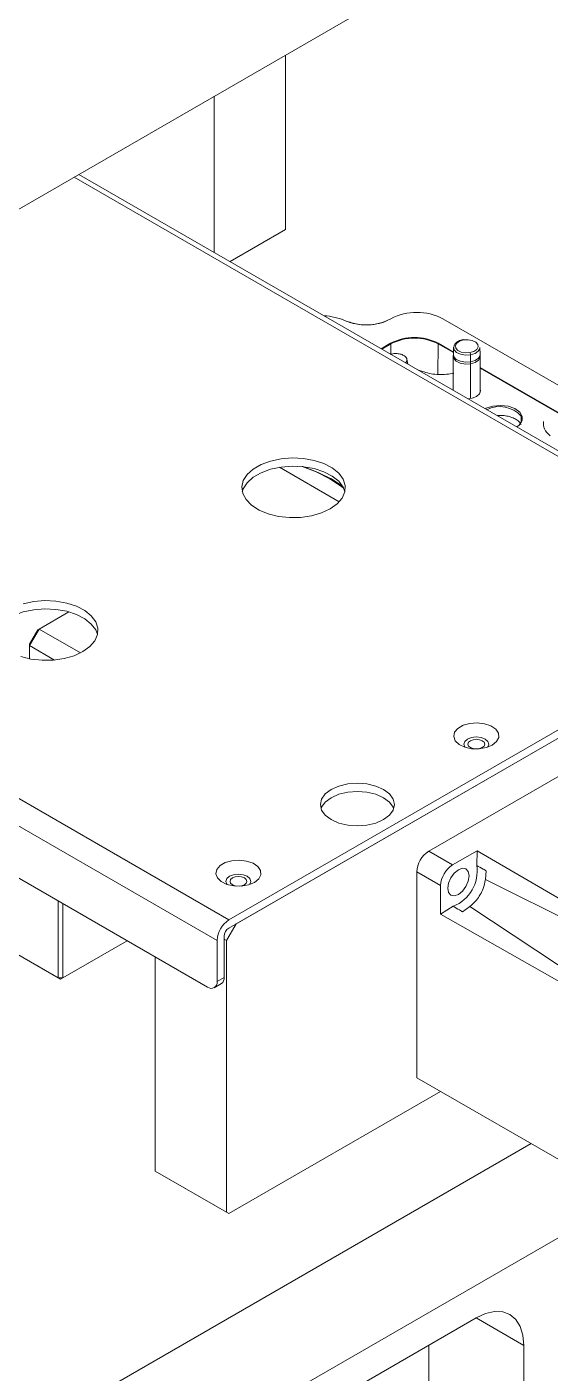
# Model space of a CAD drawing. Header units: millimetres. Extents: x 169 to 14583, y -399 to 10804.
# Drawn here: x 3644.2 to 3722, y 7765.7 to 7965.9 of the extents above; entities that cross this region are included whole.
import ezdxf

# ---------------------------------------------------------------- set-up
doc = ezdxf.new("R2010")
doc.units = ezdxf.units.MM
doc.header["$LTSCALE"] = 35

msp = doc.modelspace()

# ---------------------------------------------------------------- linework, layer by layer
at = {"color": 7, "linetype": 'Continuous', "lineweight": 18}
for p, q in [((3538.823, 7878.662), (3845, 8055.415)), ((3682.655, 7935.759), (3682.655, 7961.695)), ((3672.048, 7932.361), (3672.048, 7955.572)), ((3759.629, 7881.801), (3651.945, 7943.966)), ((3651.212, 7943.544), (3758.379, 7881.678)), ((3682.655, 7935.759), (3674.408, 7930.999)), ((3698.182, 7922.425), (3698.312, 7922.5)), ((3735.715, 7905.355), (3706.017, 7922.5)), ((3696.864, 7918.035), (3698.273, 7918.848)), ((3696.864, 7918.035), (3698.273, 7918.848)), ((3696.947, 7917.987), (3698.282, 7918.758)), ((3698.306, 7917.203), (3698.282, 7918.758)), ((3705.271, 7914.218), (3705.339, 7918.758)), ((3705.339, 7918.758), (3707.606, 7917.45)), ((3705.348, 7918.848), (3707.61, 7917.542)), ((3707.64, 7918.23), (3707.596, 7917.2)), ((3707.64, 7918.23), (3707.643, 7918.274)), ((3711.582, 7917.2), (3711.538, 7918.23)), ((3700.847, 7915.736), (3700.681, 7916.496)), ((3707.589, 7916.887), (3707.589, 7911.844)), ((3710.138, 7917.122), (3710.15, 7916.067)), ((3710.152, 7915.779), (3710.152, 7910.631)), ((3711.589, 7911.509), (3711.589, 7916.887)), ((3702.346, 7914.87), (3703.245, 7914.579)), ((3711.589, 7915.246), (3729.39, 7904.969)), ((3711.589, 7915.151), (3729.381, 7904.88)), ((3707.546, 7911.868), (3707.589, 7912.028)), ((3717.663, 7907.035), (3717.682, 7907.988)), ((3717.806, 7907.426), (3717.785, 7907.282)), ((3681.74, 7900.403), (3690.645, 7895.262)), ((3685.732, 7900.315), (3685.176, 7900.507)), ((3689.238, 7898.712), (3689.224, 7898.708)), ((3691.124, 7897.586), (3689.539, 7898.619)), ((3567.067, 7894.967), (3674.233, 7833.101)), ((3563.531, 7892.926), (3672.466, 7830.04)), ((3556.812, 7889.048), (3671.052, 7823.099)), ((3758.379, 7881.678), (3674.233, 7833.101)), ((3758.379, 7880.453), (3674.233, 7831.877)), ((3675.294, 7832.489), (3757.319, 7879.841)), ((3646.02, 7876.329), (3650.464, 7878.894)), ((3644.606, 7873.879), (3646.02, 7876.329)), ((3644.606, 7874.118), (3645.813, 7876.209)), ((3645.813, 7876.209), (3646.02, 7876.329)), ((3652.159, 7872.785), (3646.02, 7876.329)), ((3644.606, 7873.879), (3644.606, 7874.118)), ((3644.606, 7873.879), (3648.314, 7871.738)), ((3644.606, 7871.917), (3644.606, 7873.879)), ((3703.932, 7843.305), (3730.448, 7858.613)), ((3707.468, 7841.264), (3703.932, 7843.305)), ((3711.142, 7843.386), (3707.468, 7841.264)), ((3711.142, 7843.386), (3711.062, 7841.184)), ((3741.477, 7825.629), (3711.142, 7843.386)), ((3702.164, 7809.623), (3702.164, 7840.244)), ((3705.7, 7838.202), (3702.164, 7840.244)), ((3712.347, 7839.09), (3712.467, 7840.399)), ((3705.7, 7833.959), (3705.7, 7838.202)), ((3741.474, 7824.572), (3712.347, 7839.09)), ((3648.848, 7835.916), (3648.848, 7824.481)), ((3649.555, 7835.508), (3649.555, 7824.481)), ((3707.566, 7835.129), (3705.7, 7833.959)), ((3736.247, 7816.569), (3705.7, 7833.959)), ((3708.949, 7834.305), (3710.022, 7835.064)), ((3710.022, 7835.064), (3737.161, 7817.101)), ((3675.294, 7832.489), (3673.88, 7830.039)), ((3649.202, 7824.277), (3659.106, 7829.995)), ((3649.555, 7824.481), (3659.106, 7829.995)), ((3672.466, 7830.04), (3672.466, 7823.915)), ((3673.526, 7830.652), (3673.526, 7824.528)), ((3673.88, 7830.039), (3673.526, 7830.244)), ((3673.88, 7789.621), (3673.88, 7830.039)), ((3648.848, 7824.481), (3641.595, 7828.668)), ((3641.595, 7828.668), (3649.202, 7824.277)), ((3663.273, 7795.744), (3663.273, 7827.589)), ((3649.555, 7824.481), (3648.848, 7824.481)), ((3648.848, 7824.481), (3649.202, 7824.277)), ((3649.202, 7824.277), (3649.555, 7824.481)), ((3672.466, 7823.915), (3673.526, 7824.528)), ((3672.051, 7823), (3673.112, 7823.612)), ((3736.247, 7789.948), (3702.164, 7809.623)), ((3705.7, 7807.582), (3674.233, 7789.416)), ((3719.135, 7799.826), (3643.474, 7756.148)), ((3663.273, 7795.744), (3673.88, 7789.621)), ((3663.627, 7795.54), (3663.273, 7795.744)), ((3674.233, 7789.416), (3663.627, 7795.54)), ((3733.28, 7791.661), (3643.474, 7739.817)), ((3673.88, 7789.621), (3674.233, 7789.416)), ((3711.003, 7773.897), (3661.506, 7745.322)), ((3718.074, 7769.813), (3711.002, 7773.896)), ((3703.932, 7753.89), (3703.932, 7769.815)), ((3703.932, 7661.212), (3703.932, 7769.815)), ((3718.074, 7653.048), (3718.074, 7769.813))]:
    msp.add_line(p, q, dxfattribs=at)
at = {"color": 7, "linetype": 'Continuous', "lineweight": 18, "flags": 128}
for points in [[(3710.138, 7917.122), (3709.38, 7917.083), (3708.654, 7917.214), (3708.07, 7917.496), (3707.718, 7917.885), (3707.64, 7918.23)], [(3710.067, 7917.457), (3709.407, 7917.423), (3708.774, 7917.538), (3708.265, 7917.783), (3707.958, 7918.123), (3707.899, 7918.504), (3708.097, 7918.869), (3708.522, 7919.163), (3709.11, 7919.341)], [(3709.11, 7919.341), (3709.771, 7919.375), (3710.404, 7919.26), (3710.913, 7919.015), (3711.22, 7918.675), (3711.279, 7918.294), (3711.081, 7917.928), (3710.655, 7917.635), (3710.067, 7917.457)], [(3711.538, 7918.23), (3711.527, 7918.081), (3711.3, 7917.662), (3710.812, 7917.325), (3710.138, 7917.122)], [(3710.152, 7915.779), (3709.375, 7915.739), (3708.63, 7915.873), (3708.031, 7916.162), (3707.67, 7916.562), (3707.589, 7916.887)], [(3710.15, 7916.067), (3709.375, 7916.027), (3708.633, 7916.162), (3708.036, 7916.45), (3707.676, 7916.848), (3707.596, 7917.2)], [(3711.582, 7917.2), (3711.571, 7917.048), (3711.339, 7916.62), (3710.84, 7916.275), (3710.15, 7916.067)], [(3711.589, 7916.887), (3711.577, 7916.763), (3711.344, 7916.333), (3710.843, 7915.988), (3710.152, 7915.779)], [(3711.589, 7912.028), (3711.639, 7911.769), (3711.483, 7911.316), (3711.038, 7910.932)], [(3711.038, 7910.932), (3710.373, 7910.675), (3709.762, 7910.589)], [(3712.319, 7909.113), (3712.471, 7909.187), (3713.485, 7909.505), (3714.626, 7909.604), (3715.756, 7909.471), (3716.74, 7909.123), (3717.458, 7908.602), (3717.824, 7907.97), (3717.794, 7907.304)], [(3717.794, 7907.304), (3717.371, 7906.685), (3717.01, 7906.405)], [(3689.295, 7894.21), (3690.338, 7894.959), (3691.078, 7895.82), (3691.48, 7896.753), (3691.525, 7897.713), (3691.211, 7898.657), (3690.553, 7899.54), (3689.582, 7900.321), (3688.342, 7900.963), (3686.893, 7901.436), (3685.301, 7901.718), (3683.642, 7901.796), (3681.992, 7901.666), (3680.429, 7901.335), (3679.026, 7900.817), (3677.849, 7900.138), (3676.952, 7899.328), (3676.378, 7898.425), (3676.153, 7897.473), (3676.288, 7896.515), (3676.777, 7895.596), (3677.596, 7894.759), (3678.708, 7894.044), (3680.061, 7893.483), (3681.59, 7893.103), (3683.225, 7892.922), (3684.89, 7892.948), (3686.505, 7893.18), (3687.997, 7893.607), (3689.295, 7894.21)], [(3691.477, 7896.74), (3691.211, 7897.433), (3690.553, 7898.316), (3689.582, 7899.096), (3688.342, 7899.738), (3686.893, 7900.211), (3685.301, 7900.493), (3683.642, 7900.571), (3681.992, 7900.442), (3680.429, 7900.11), (3679.026, 7899.592), (3677.849, 7898.913), (3676.952, 7898.103), (3676.378, 7897.201), (3676.224, 7896.74)], [(3689.224, 7898.708), (3687.228, 7899.712), (3685.137, 7900.51)], [(3689.539, 7898.619), (3687.497, 7899.646), (3685.247, 7900.499)], [(3689.238, 7898.712), (3687.241, 7899.717), (3685.732, 7900.315)], [(3691.27, 7897.317), (3690.964, 7897.556), (3689.224, 7898.708)], [(3691.257, 7897.342), (3690.98, 7897.558), (3689.238, 7898.712)], [(3652.525, 7872.983), (3653.568, 7873.732), (3654.308, 7874.593), (3654.71, 7875.526), (3654.755, 7876.487), (3654.441, 7877.431), (3653.783, 7878.314), (3652.812, 7879.094), (3651.573, 7879.736), (3650.123, 7880.209), (3648.532, 7880.492), (3646.872, 7880.57), (3645.222, 7880.44), (3643.659, 7880.108)], [(3654.707, 7875.514), (3654.441, 7876.206), (3653.783, 7877.089), (3652.812, 7877.87), (3651.573, 7878.512), (3650.123, 7878.985), (3648.532, 7879.267), (3646.872, 7879.345), (3645.222, 7879.215), (3643.659, 7878.884), (3642.256, 7878.366), (3641.079, 7877.686), (3640.182, 7876.876), (3639.608, 7875.974), (3639.454, 7875.514)], [(3643.291, 7872.257), (3644.82, 7871.877), (3646.456, 7871.696), (3648.12, 7871.722), (3649.736, 7871.954), (3651.228, 7872.381), (3652.525, 7872.983)], [(3713.379, 7859.08), (3714.022, 7859.599), (3714.337, 7860.211), (3714.292, 7860.849), (3713.889, 7861.444), (3713.175, 7861.931), (3712.224, 7862.258), (3711.142, 7862.389), (3710.044, 7862.31), (3709.051, 7862.03), (3708.269, 7861.578), (3707.783, 7861.005), (3707.646, 7860.371), (3707.873, 7859.746), (3708.439, 7859.197), (3709.283, 7858.785), (3710.314, 7858.553), (3711.419, 7858.526), (3712.479, 7858.708), (3713.379, 7859.08)], [(3712.69, 7858.773), (3712.721, 7858.815), (3712.863, 7859.226), (3712.721, 7859.637), (3712.318, 7859.986), (3711.715, 7860.218), (3711.003, 7860.3), (3710.291, 7860.218), (3709.688, 7859.986), (3709.285, 7859.637), (3709.143, 7859.226), (3709.285, 7858.815), (3709.317, 7858.773)], [(3711.887, 7858.716), (3712.158, 7858.95), (3712.253, 7859.226), (3712.158, 7859.502), (3711.887, 7859.737), (3711.481, 7859.893), (3711.003, 7859.948), (3710.525, 7859.893), (3710.119, 7859.737), (3709.848, 7859.502), (3709.753, 7859.226), (3709.848, 7858.95), (3710.119, 7858.716), (3710.525, 7858.56), (3710.789, 7858.515)], [(3711.217, 7858.515), (3711.481, 7858.56), (3711.887, 7858.716)], [(3697.214, 7848.001), (3698.089, 7848.658), (3698.638, 7849.424), (3698.825, 7850.246), (3698.638, 7851.068), (3698.089, 7851.834), (3697.214, 7852.491), (3696.075, 7852.996), (3694.749, 7853.313), (3693.325, 7853.421), (3691.902, 7853.313), (3690.575, 7852.996), (3689.436, 7852.491), (3688.562, 7851.834), (3688.013, 7851.068), (3687.825, 7850.246), (3688.013, 7849.424), (3688.562, 7848.658), (3689.436, 7848.001), (3690.575, 7847.496), (3691.902, 7847.179), (3693.325, 7847.071), (3694.749, 7847.179), (3696.075, 7847.496), (3697.214, 7848.001)], [(3698.722, 7849.634), (3698.638, 7849.843), (3698.089, 7850.609), (3697.214, 7851.266), (3696.075, 7851.771), (3694.749, 7852.088), (3693.325, 7852.196), (3691.902, 7852.088), (3690.575, 7851.771), (3689.436, 7851.266), (3688.562, 7850.609), (3688.013, 7849.843), (3687.929, 7849.634)], [(3698.722, 7849.634), (3698.638, 7849.843), (3698.089, 7850.609), (3697.214, 7851.266), (3696.075, 7851.771), (3694.749, 7852.088), (3693.325, 7852.196), (3691.902, 7852.088), (3690.575, 7851.771), (3689.436, 7851.266), (3688.562, 7850.609), (3688.013, 7849.843), (3687.929, 7849.634)], [(3678.024, 7838.669), (3678.666, 7839.189), (3678.982, 7839.801), (3678.936, 7840.439), (3678.534, 7841.034), (3677.819, 7841.521), (3676.869, 7841.848), (3675.787, 7841.979), (3674.689, 7841.9), (3673.695, 7841.619), (3672.913, 7841.168), (3672.427, 7840.594), (3672.291, 7839.961), (3672.518, 7839.336), (3673.084, 7838.787), (3673.928, 7838.375), (3674.958, 7838.142), (3676.063, 7838.116), (3677.123, 7838.298), (3678.024, 7838.669)], [(3677.334, 7838.363), (3677.366, 7838.405), (3677.508, 7838.816), (3677.366, 7839.227), (3676.963, 7839.575), (3676.36, 7839.808), (3675.648, 7839.89), (3674.936, 7839.808), (3674.332, 7839.575), (3673.929, 7839.227), (3673.788, 7838.816), (3673.929, 7838.405), (3673.961, 7838.363)], [(3708.342, 7836.881), (3707.733, 7836.669), (3707.217, 7836.77), (3706.872, 7837.166), (3706.751, 7837.8), (3706.872, 7838.573), (3707.217, 7839.368), (3707.733, 7840.064), (3708.342, 7840.555)], [(3708.342, 7840.555), (3708.951, 7840.767), (3709.467, 7840.667), (3709.812, 7840.27), (3709.933, 7839.637), (3709.812, 7838.864), (3709.467, 7838.068), (3708.951, 7837.372), (3708.342, 7836.881)], [(3676.532, 7838.306), (3676.803, 7838.54), (3676.898, 7838.816), (3676.803, 7839.092), (3676.532, 7839.326), (3676.126, 7839.483), (3675.648, 7839.538), (3675.169, 7839.483), (3674.764, 7839.326), (3674.493, 7839.092), (3674.398, 7838.816), (3674.493, 7838.54), (3674.764, 7838.306), (3675.169, 7838.149), (3675.433, 7838.105)], [(3675.862, 7838.105), (3676.126, 7838.149), (3676.532, 7838.306)], [(3711.003, 7773.897), (3712.383, 7774.536), (3713.709, 7774.837), (3714.932, 7774.788), (3716.003, 7774.392), (3716.882, 7773.662), (3717.536, 7772.627), (3717.938, 7771.328), (3718.074, 7769.813)]]:
    msp.add_lwpolyline(points, dxfattribs=at)
at = {"color": 7, "linetype": 'Continuous', "lineweight": 18}
for centre, radius, start, end in [((3687.812, 7913.324), 9.631, 66.91931, 86.67802), ((3702.164, 7915.065), 8.374, 62.60967, 117.39033), ((3701.811, 7912.021), 7.689, 62.60967, 117.39033), ((3697.724, 7918.748), 0.558, 1.08059, 10.35272), ((3701.811, 7911.949), 7.669, 62.60967, 117.39033), ((3705.897, 7918.748), 0.558, 169.64728, 178.91941), ((3709.258, 7917.112), 0.88, 0.61175, 23.07697), ((3714.492, 7905.17), 4.256, 41.46215, 116.84288), ((3716.645, 7907.448), 1.169, 359.24345, 27.52912), ((3689.326, 7898.462), 0.264, 36.29248, 109.38686), ((3706.002, 7840.069), 3.842, 122.60548, 177.39452), ((3709.538, 7838.028), 3.842, 122.60548, 177.39452), ((3705.554, 7840.327), 5.574, 291.15811, 8.84189), ((3676.304, 7829.865), 3.842, 122.60548, 177.39452), ((3675.062, 7830.582), 1.537, 122.60548, 177.39452), ((3671.604, 7823.776), 0.873, 230.79671, 9.21404), ((3672.575, 7824.407), 0.959, 304.05635, 7.25583)]:
    msp.add_arc(centre, radius, start, end, dxfattribs=at)
for points, knots in [([(3698.182, 7922.425), (3697.746, 7922.218), (3696.873, 7921.805), (3695.204, 7921.545), (3693.506, 7921.6), (3692.295, 7921.886), (3691.715, 7922.13), (3691.588, 7922.184)], [0, 0, 0, 0, 0.23357452, 0.46715046, 0.7006955, 0.93423351, 1, 1, 1, 1]), ([(3691.588, 7922.184), (3692.17, 7921.981), (3693.334, 7921.577), (3695.27, 7921.545), (3696.954, 7921.836), (3697.773, 7922.229), (3698.182, 7922.425)], [0, 0, 0, 0, 0.2798255, 0.5594136, 0.7796219, 1, 1, 1, 1]), ([(3709.068, 7919.383), (3708.939, 7919.356), (3708.577, 7919.279), (3708.095, 7919.034), (3707.733, 7918.676), (3707.682, 7918.4), (3707.66, 7918.285)], [0, 0, 0, 0, 0.1769257, 0.4960421, 0.7892598, 1, 1, 1, 1]), ([(3698.323, 7917.193), (3698.366, 7917.21), (3698.581, 7917.3), (3699.081, 7917.333), (3699.709, 7917.267), (3700.249, 7917.057), (3700.612, 7916.745), (3700.726, 7916.383), (3700.668, 7916.094), (3700.514, 7915.97), (3700.483, 7915.946)], [0, 0, 0, 0, 0.0383531, 0.1922353, 0.3461178, 0.4999998, 0.6538825, 0.8077643, 0.9616472, 1, 1, 1, 1]), ([(3707.596, 7917.2), (3707.594, 7917.174), (3707.59, 7917.07), (3707.589, 7916.965), (3707.589, 7916.887)], [0, 0, 0, 0, 0.2500026, 1, 1, 1, 1]), ([(3710.15, 7916.067), (3710.151, 7916.013), (3710.152, 7915.916), (3710.152, 7915.821), (3710.152, 7915.779)], [0, 0, 0, 0, 0.5599985, 1, 1, 1, 1]), ([(3711.589, 7916.887), (3711.589, 7916.913), (3711.588, 7917.017), (3711.585, 7917.122), (3711.582, 7917.2)], [0, 0, 0, 0, 0.2500082, 1, 1, 1, 1]), ([(3707.663, 7914.421), (3707.303, 7914.35), (3706.578, 7914.206), (3705.42, 7914.18), (3704.276, 7914.288), (3703.587, 7914.482), (3703.245, 7914.579)], [0, 0, 0, 0, 0.24839552, 0.49997538, 0.75157657, 1, 1, 1, 1]), ([(3717.657, 7906.769), (3717.558, 7906.921), (3717.36, 7907.224), (3716.819, 7907.605), (3716.14, 7907.899), (3715.352, 7908.075), (3714.65, 7908.14), (3714.237, 7908.098), (3714.102, 7908.084)], [0, 0, 0, 0, 0.1821141, 0.3642281, 0.5463422, 0.7284562, 0.9105703, 1, 1, 1, 1]), ([(3721.967, 7905.096), (3721.623, 7905.42), (3720.936, 7906.069), (3720.969, 7906.83), (3720.986, 7907.211)], [0, 0, 0, 0, 0.5000175, 1, 1, 1, 1]), ([(3712.467, 7840.399), (3712.412, 7840.429), (3712.261, 7840.514), (3711.792, 7840.776), (3711.379, 7841.007), (3711.062, 7841.184)], [0, 0, 0, 0, 0.117509, 0.3233452, 1, 1, 1, 1]), ([(3710.022, 7835.064), (3710.366, 7835.361), (3710.943, 7835.86), (3711.603, 7836.835), (3712.117, 7837.894), (3712.261, 7838.643), (3712.347, 7839.09)], [0, 0, 0, 0, 0.2983886, 0.4999998, 0.701611, 1, 1, 1, 1]), ([(3707.566, 7835.129), (3707.878, 7834.944), (3708.285, 7834.701), (3708.746, 7834.427), (3708.895, 7834.338), (3708.949, 7834.305)], [0, 0, 0, 0, 0.6764198, 0.8823148, 1, 1, 1, 1])]:
    msp.add_open_spline(points, degree=3, knots=knots, dxfattribs=at)

doc.saveas('drawing.dxf')
